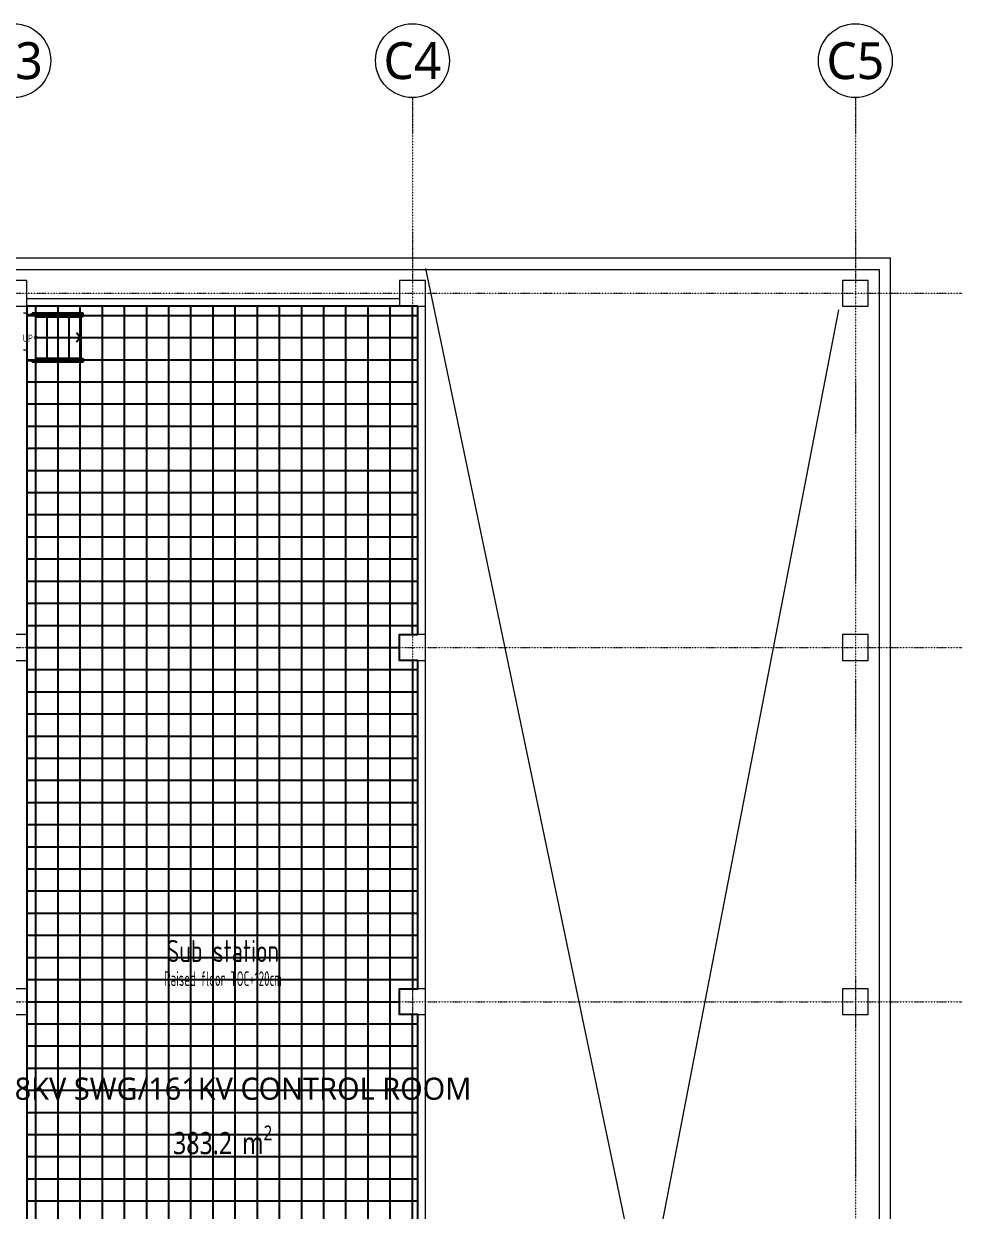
# Model space of a CAD drawing. Extents: x -186874 to 511851, y 4933 to 222627.
# Drawn here: x -150912 to -125485, y 41345 to 73531 of the extents above; entities that cross this region are included whole.
import ezdxf
from ezdxf.enums import TextEntityAlignment as Align

# ---------------------------------------------------------------- set-up
doc = ezdxf.new("R2010")
doc.units = 0
doc.header["$LTSCALE"] = 5
doc.linetypes.add('CUP- L20$0$JJP_三點線', pattern=[0.9, 0.3, -0.15, 0, -0.15, 0, -0.15, 0, -0.15])
doc.linetypes.add('XCDR20$0$HIDDEN2', pattern=[0.1875, 0.125, -0.0625])
for name, color, linetype in [('CUP- L20$0$A-OBJE-2D.Newcub', 252, 'Continuous'), ('CUP- L20$0$A-WALL-EX.Newcub', 252, 'Continuous'), ('CUP- L20$0$A-WALL-IN.Newcub', 252, 'Continuous'), ('CUP- L20$0$A-ZONE.Newcub', 252, 'Continuous'), ('CUP- L20$0$Door', 252, 'Continuous'), ('CUP- L20$0$S-COL.Newcub', 252, 'Continuous'), ('CUP- L20$0$S-GRID.Newcub', 252, 'Continuous'), ('XCDP20$0$A-CR-TT2', 1, 'Continuous'), ('XCDP20$0$A-CR-TXT', 2, 'Continuous'), ('XCDP20$0$A-ST-txt (200K)', 1, 'Continuous'), ('XCDP20$0$A-STAIR (200K)', 2, 'Continuous'), ('XCDR20$0$A-R-Divider', 75, 'XCDR20$0$HIDDEN2'), ('XCDR20$0$A-R-Plan_RH-120cm', 191, 'Continuous')]:
    doc.layers.add(name, color=color, linetype=linetype)
doc.layers.add('XCDR20$0$A-Area', color=170, linetype='Continuous', plot=False)
doc.styles.add('CUP- L20$0$Standard', font='', dxfattribs={"width": 0.8})
doc.styles.add('XCDP20$0$AA-TXT', font='isocp.shx', dxfattribs={"width": 0.8, "bigfont": 'china.shx'})
doc.styles.add('XCDR20$0$AA-TXT', font='isocp.shx', dxfattribs={"width": 0.8, "bigfont": 'chineset.shx'})
doc.styles.get('CUP- L20$0$Standard').set_extended_font_data('Microsoft JhengHei')

# ---------------------------------------------------------------- blocks, each defined once
blk = doc.blocks.new('XCDP20')
at = {"layer": 'XCDP20$0$A-ST-txt (200K)'}
for p, q in [((-150581, 65025), (-149381, 65025)), ((-149381, 65025), (-149479, 65154)), ((-149381, 65025), (-149479, 64896))]:
    blk.add_line(p, q, dxfattribs=at)
blk.add_circle((-150581, 65025), 25, dxfattribs=at)
at = {"layer": 'XCDP20$0$A-STAIR (200K)'}
for p, q in [((-149306, 65690, 0), (-150681, 65690)), ((-150681, 65665), (-150681, 65690)), ((-149331, 65665, 0), (-150681, 65665)), ((-149331, 65593, 0), (-149331, 65665, 0)), ((-149306, 65593, 0), (-149306, 65690, 0)), ((-150581, 64425, 0), (-150581, 65625, 0)), ((-149371, 65625), (-150581, 65625, 0)), ((-150581, 65587, 0), (-150581, 65625, 0)), ((-149371, 65618), (-150581, 65618, 0)), ((-149371, 65593), (-150581, 65593, 0)), ((-150581, 65587, 0), (-149371, 65587)), ((-150281, 64463, 0), (-150281, 65587, 0)), ((-149981, 64463, 0), (-149981, 65587, 0)), ((-149681, 64463, 0), (-149681, 65587, 0)), ((-149381, 64425), (-149381, 65625)), ((-149371, 65587, 0), (-149371, 65625, 0)), ((-149331, 65593, 0), (-149306, 65593, 0)), ((-149331, 64385, 0), (-150681, 64385)), ((-150681, 64385), (-150681, 64360)), ((-150581, 64463, 0), (-149371, 64463)), ((-150581, 64463, 0), (-150581, 64425, 0)), ((-149371, 64456), (-150581, 64456, 0)), ((-149371, 64431), (-150581, 64431, 0)), ((-149371, 64425), (-150581, 64425, 0)), ((-149371, 64463, 0), (-149371, 64425, 0)), ((-149331, 64456, 0), (-149331, 64385, 0)), ((-149331, 64456, 0), (-149306, 64456, 0)), ((-149306, 64456, 0), (-149306, 64360, 0)), ((-149306, 64360, 0), (-150681, 64360))]:
    blk.add_line(p, q, dxfattribs=at)
at = {"layer": 'XCDP20$0$A-CR-TT2', "style": 'XCDP20$0$AA-TXT', "width": 0.6}
blk.add_text('Raised floor TOC+120cm', height=400, dxfattribs=at).set_placement((-145516, 47650), align=Align.MIDDLE)
at = {"layer": 'XCDP20$0$A-CR-TXT', "style": 'XCDP20$0$AA-TXT', "width": 0.8}
blk.add_text('Sub station', height=600, dxfattribs=at).set_placement((-145516, 48400), align=Align.MIDDLE)
at = {"layer": 'XCDP20$0$A-ST-txt (200K)', "style": 'XCDP20$0$AA-TXT', "width": 0.8}
blk.add_text('UP', height=200, dxfattribs=at).set_placement((-150801, 65008, 0), align=Align.MIDDLE)
blk = doc.blocks.new('CUP- L20')
at = {"layer": 'CUP- L20$0$A-OBJE-2D.Newcub', "lineweight": 0}
for p, q in [((-140031, 66896), (-127931, 9075)), ((-139931, 8293), (-128831, 65775))]:
    blk.add_line(p, q, dxfattribs=at)
at = {"layer": 'CUP- L20$0$A-WALL-EX.Newcub', "lineweight": 0, "flags": 128}
for points in [[(-127731, 67174), (-174581, 67174)], [(-127431, 67174), (-127731, 67174)], [(-127431, 7674), (-127431, 67174)], [(-174281, 66874), (-127731, 66874)], [(-127731, 66874), (-127731, 7974)]]:
    blk.add_lwpolyline(points, dxfattribs=at)
at = {"layer": 'CUP- L20$0$A-WALL-IN.Newcub', "lineweight": 0}
for p, q in [((-150916, 65691), (-150831, 65691)), ((-150916, 64691), (-150831, 64691))]:
    blk.add_line(p, q, dxfattribs=at)
at = {"layer": 'CUP- L20$0$A-WALL-IN.Newcub', "lineweight": 0, "flags": 128}
for points in [[(-140731, 66075), (-150831, 66075)], [(-150831, 65691), (-150831, 65875)], [(-150831, 65875), (-140731, 65875)], [(-140231, 65875), (-140231, 56975)], [(-140031, 56975), (-140031, 65875)], [(-150831, 64530), (-150831, 64691)], [(-150831, 56975), (-150831, 64330)], [(-150831, 47375), (-150831, 56275)], [(-140231, 56275), (-140231, 47375)], [(-140031, 47375), (-140031, 56275)], [(-150831, 41450), (-150831, 46675)], [(-140231, 46675), (-140231, 37775)], [(-140031, 37775), (-140031, 46675)], [(-150831, 41250), (-150831, 41450)]]:
    blk.add_lwpolyline(points, dxfattribs=at)
at = {"layer": 'CUP- L20$0$Door', "lineweight": 0}
for p, q in [((-150916, 65691), (-150831, 65691)), ((-150916, 64691), (-150831, 64691))]:
    blk.add_line(p, q, dxfattribs=at)
at = {"layer": 'CUP- L20$0$S-COL.Newcub', "lineweight": 0, "flags": 128}
for points in [[(-151531, 65875), (-150831, 65875), (-150831, 66575), (-151531, 66575)], [(-140731, 65875), (-140031, 65875), (-140031, 66575), (-140731, 66575)], [(-128731, 65875), (-128031, 65875), (-128031, 66575), (-128731, 66575)], [(-151531, 56275), (-150831, 56275), (-150831, 56975), (-151531, 56975)], [(-140731, 56275), (-140031, 56275), (-140031, 56975), (-140731, 56975)], [(-128731, 56275), (-128031, 56275), (-128031, 56975), (-128731, 56975)], [(-151531, 46675), (-150831, 46675), (-150831, 47375), (-151531, 47375)], [(-140731, 46675), (-140031, 46675), (-140031, 47375), (-140731, 47375)], [(-128731, 46675), (-128031, 46675), (-128031, 47375), (-128731, 47375)]]:
    blk.add_lwpolyline(points, close=True, dxfattribs=at)
at = {"layer": 'CUP- L20$0$S-GRID.Newcub', "linetype": 'CUP- L20$0$JJP_三點線', "lineweight": 0}
for p, q in [((-140381, 71521), (-140381, 71531)), ((-140381, 71521), (-140381, 5216)), ((-128381, 71521), (-128381, 71531)), ((-128381, 71521), (-128381, 5216)), ((-175821, 66225), (-125495, 66225)), ((-125495, 66225), (-125485, 66225)), ((-175821, 56625), (-125495, 56625)), ((-125495, 56625), (-125485, 56625)), ((-175821, 47025), (-125495, 47025)), ((-125495, 47025), (-125485, 47025))]:
    blk.add_line(p, q, dxfattribs=at)
at = {"layer": 'CUP- L20$0$S-GRID.Newcub', "lineweight": 0}
for centre in [(-151181, 72531), (-140381, 72531), (-128381, 72531)]:
    blk.add_circle(centre, 1000, dxfattribs=at)
at = {"layer": 'CUP- L20$0$S-GRID.Newcub', "linetype": 'CUP- L20$0$JJP_三點線', "lineweight": 0}
for p in [(-140381, 71521), (-140381, 71521), (-128381, 71521), (-128381, 71521)]:
    blk.add_point(p, dxfattribs=at)
blk.add_blockref('XCDP20', (0, 0))
at = {"layer": 'CUP- L20$0$A-ZONE.Newcub', "style": 'CUP- L20$0$Standard'}
blk.add_text('22.8KV SWG/161KV CONTROL ROOM', height=600, dxfattribs=at).set_placement((-145522, 44966), align=Align.TOP_CENTER)
at = {"layer": 'CUP- L20$0$A-ZONE.Newcub', "lineweight": 0, "insert": (-145522, 43667), "char_height": 600, "attachment_point": 2, "style": 'CUP- L20$0$Standard'}
blk.add_mtext('\\A1;\\pt0,1320;383.2{\\H0.66x;\\S^  ;} m{\\H0.66x;\\S2^  ;}', dxfattribs=at)
at = {"layer": 'CUP- L20$0$S-GRID.Newcub', "style": 'CUP- L20$0$Standard'}
for s, p in [('C3', (-151181, 73031)), ('C4', (-140381, 73031)), ('C5', (-128381, 73031))]:
    blk.add_text(s, height=1000, dxfattribs=at).set_placement(p, align=Align.TOP_CENTER)
blk = doc.blocks.new('*U63')
at = {"ltscale": 0.5, "const_width": 0.5}
blk.add_lwpolyline([(0, 0), (0, 15)], dxfattribs=at)
at = {"color": 1, "style": 'XCDR20$0$AA-TXT', "width": 0.8}
for tag, p in [('NO.', (0.08, 0.07)), ('高度(H) m', (0.23, 0.07))]:
    blk.add_attdef(tag, text='', height=0.1, rotation=90, dxfattribs=at).set_placement(p, align=Align.MIDDLE_LEFT)
blk = doc.blocks.new('*U53')
at = {"ltscale": 0.5, "const_width": 0.5}
blk.add_lwpolyline([(0, 0), (0, 13)], dxfattribs=at)
at = {"color": 1, "style": 'XCDR20$0$AA-TXT', "width": 0.8}
for tag, p in [('NO.', (0.08, 0.07)), ('高度(H) m', (0.23, 0.07))]:
    blk.add_attdef(tag, text='', height=0.1, rotation=90, dxfattribs=at).set_placement(p, align=Align.MIDDLE_LEFT)
blk = doc.blocks.new('XCDR20')
at = {"layer": 'XCDR20$0$A-Area'}
blk.add_lwpolyline([(-140231, 65875), (-150831, 65875), (-150831, 29625), (-140231, 29625), (-140231, 37075), (-140731, 37075), (-140731, 37775), (-140231, 37775), (-140231, 46675), (-140731, 46675), (-140731, 47375), (-140231, 47375), (-140231, 56275), (-140731, 56275), (-140731, 56975), (-140231, 56975)], close=True, dxfattribs=at)
at = {"layer": 'XCDR20$0$A-R-Plan_RH-120cm'}
for p, q in [((-150581, 65625), (-150581, 65875)), ((-149981, 65625), (-149981, 65875)), ((-149381, 29625), (-149381, 65875)), ((-148781, 29625), (-148781, 65875)), ((-148181, 29625), (-148181, 65875)), ((-147581, 29625), (-147581, 65875)), ((-146981, 29625), (-146981, 65875)), ((-146381, 29625), (-146381, 65875)), ((-145781, 29625), (-145781, 65875)), ((-145181, 29625), (-145181, 65875)), ((-144581, 29625), (-144581, 65875)), ((-143981, 29625), (-143981, 65875)), ((-143381, 29625), (-143381, 65875)), ((-142781, 29625), (-142781, 65875)), ((-142181, 29625), (-142181, 65875)), ((-141581, 29625), (-141581, 65875)), ((-140981, 29625), (-140981, 65875)), ((-140381, 56975), (-140381, 65875)), ((-150831, 65625), (-140231, 65625)), ((-149381, 65025), (-140231, 65025)), ((-150831, 64425), (-140231, 64425)), ((-150581, 29625), (-150581, 64425)), ((-149981, 29625), (-149981, 64425)), ((-150831, 63825), (-140231, 63825)), ((-150831, 63225), (-140231, 63225)), ((-150831, 62625), (-140231, 62625)), ((-150831, 62025), (-140231, 62025)), ((-150831, 61425), (-140231, 61425)), ((-150831, 60825), (-140231, 60825)), ((-150831, 60225), (-140231, 60225)), ((-150831, 59625), (-140231, 59625)), ((-150831, 59025), (-140231, 59025)), ((-150831, 58425), (-140231, 58425)), ((-150831, 57825), (-140231, 57825)), ((-150831, 57225), (-140231, 57225)), ((-150831, 56625), (-140731, 56625)), ((-150831, 56025), (-140231, 56025)), ((-140381, 56275), (-140381, 47375)), ((-150831, 55425), (-140231, 55425)), ((-150831, 54825), (-140231, 54825)), ((-150831, 54225), (-140231, 54225)), ((-150831, 53625), (-140231, 53625)), ((-150831, 53025), (-140231, 53025)), ((-150831, 52425), (-140231, 52425)), ((-150831, 51825), (-140231, 51825)), ((-150831, 51225), (-140231, 51225)), ((-150831, 50625), (-140231, 50625)), ((-150831, 50025), (-140231, 50025)), ((-150831, 49425), (-140231, 49425)), ((-150831, 48825), (-140231, 48825)), ((-150831, 48225), (-140231, 48225)), ((-150831, 47625), (-140231, 47625)), ((-150831, 47025), (-140731, 47025)), ((-140381, 37775), (-140381, 46675)), ((-150831, 46425), (-140231, 46425)), ((-150831, 45825), (-140231, 45825)), ((-150831, 45225), (-140231, 45225)), ((-150831, 44625), (-140231, 44625)), ((-150831, 44025), (-140231, 44025)), ((-150831, 43425), (-140231, 43425)), ((-150831, 42825), (-140231, 42825)), ((-150831, 42225), (-140231, 42225)), ((-150831, 41625), (-140231, 41625))]:
    blk.add_line(p, q, dxfattribs=at)
at = {"layer": 'XCDR20$0$A-R-Divider', "xscale": 100, "yscale": 100, "zscale": 100, "rotation": 270}
for p in [(-150831, 65650), (-150831, 64400)]:
    blk.add_blockref('*U63', p, dxfattribs=at).add_auto_attribs({'高度(H) m': 'H=1.2m'})
at = {"layer": 'XCDR20$0$A-R-Divider', "xscale": 100, "yscale": 100, "zscale": 100}
blk.add_blockref('*U53', (-149356, 64375), dxfattribs=at).add_auto_attribs({'高度(H) m': 'H=1.2m'})

msp = doc.modelspace()

# ---------------------------------------------------------------- block references
for name in ['XCDR20', 'CUP- L20']:
    msp.add_blockref(name, (0, 0))

doc.saveas('drawing.dxf')
